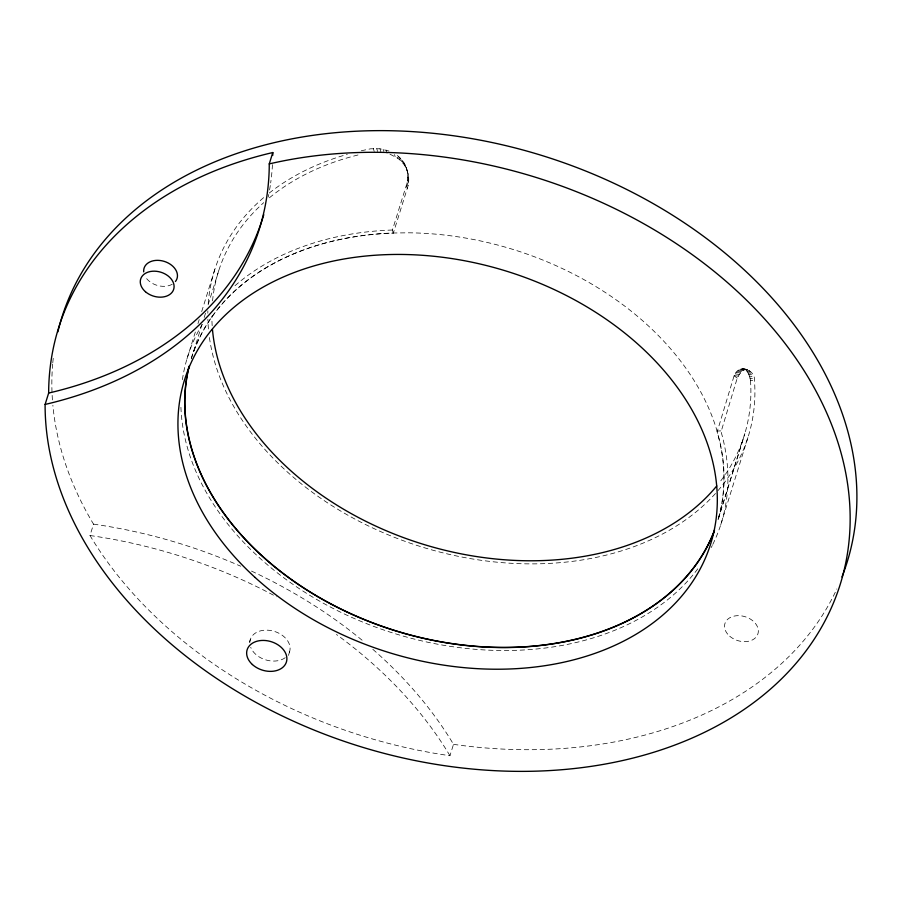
<?xml version="1.0" encoding="UTF-8"?>
<svg xmlns="http://www.w3.org/2000/svg" width="902" height="902" viewBox="0 0 902 902"><rect width="100%" height="100%" fill="white"/><g stroke="black" fill="none" stroke-linecap="round" stroke-linejoin="round"><path stroke-width="0.68" stroke-dasharray="4.51 3.38" d="M393.34 233.111L392.426 230.021L406.34 185.338C410.207 174.458 406.216 161.469 396.553 155.02L397.489 158.121C407.152 164.559 411.132 177.559 407.264 188.428L393.34 233.111L389.844 233.246A275.369 199.421 17.3 0 0 193.028 353.528M372.83 649.316A411.267 297.829 17.3 0 1 451.023 740.249L453.503 744.33L449.951 755.707L444.438 754.895A411.267 297.829 17.3 0 1 92.466 539.599L89.986 535.517L93.537 524.141L92.861 523.036A411.267 297.829 17.3 0 1 52.868 405.28M186.951 358.951L195.666 330.955M197.966 323.592L199.207 319.59M201.698 311.585L214.992 268.931M191.303 358.816L202.093 324.156M204.179 317.493L205.622 312.836M208.114 304.831L218.904 270.172M249.482 642.247L250.282 639.676M288.46 655.404L289.666 651.548M718.184 519.067A275.369 199.421 17.3 0 0 717.146 431.889L734.093 375.784C738.546 363.28 756.079 369.549 754.568 381.738A279.485 202.398 17.3 0 1 717.902 490.722M712.783 544.425A279.485 202.398 17.3 0 0 721.07 431.765L737.193 378.265C739.212 374.341 742.154 369.065 747.239 369.335M718.274 518.853L744.849 433.535M718.071 519.507L743.823 436.861M720.754 524.75L748.784 434.73M388.987 151.029L379.945 148.774L370.745 148.796A279.485 202.398 17.3 0 0 359.943 151.096M392.426 230.021L388.886 230.157A279.485 202.398 17.3 0 0 233.483 287.05M716.887 431.032L720.811 430.897M742.053 368.771L748.31 369.64M740.925 368.986L745.007 369.516M743.169 368.805L749.325 370.192M739.775 369.459L743.868 369.989M745.266 369.662L750.295 371.004M738.637 370.192L742.729 370.722M746.247 370.474L747.149 371.534L751.208 372.052M737.486 371.173L741.591 371.703M747.149 371.534L747.995 372.83L752.031 373.349M736.348 372.413L740.463 372.943M747.995 372.83L748.75 374.364L752.787 374.894M735.254 373.902L739.358 374.431M748.75 374.364L749.427 376.134L753.463 376.664M734.172 375.627L738.298 376.157M749.427 376.134L750.002 378.13L754.038 378.66M734.093 375.784L737.261 378.118M750.002 378.13L750.475 380.34L754.5 380.858M93.537 524.141L99.051 524.953A411.267 297.829 17.3 0 1 240.687 566.208M89.986 535.517L95.511 536.329A411.267 297.829 17.3 0 1 276.497 596.786M453.503 744.33L455.003 744.556A411.267 297.829 17.3 0 0 836.853 588.927M389.923 154.141L397.489 158.121M449.951 755.707L447.482 751.625A411.267 297.829 17.3 0 0 336.446 634.467M406.125 167.152L407.839 172.654M407.433 172.068L408.369 175.157M405.099 164.818L406.035 167.907M407.727 174.638L408.651 177.728M403.848 162.608L404.772 165.697M407.749 177.254L408.685 180.355M402.348 160.5L403.284 163.589M407.535 179.926L408.459 183.016M400.635 158.526L401.559 161.627M407.061 182.621L407.986 185.711M398.695 156.7L399.631 159.789M406.34 185.338L407.264 188.428M394.524 154.546L395.155 156.61M386.124 150.07L387.059 153.182M383.102 149.315L383.722 151.389M379.945 148.774L380.881 151.897M376.664 148.435L377.6 151.57M373.27 148.323L374.217 151.468M750.475 380.34L750.554 381.32A275.369 199.421 17.3 0 1 719.007 483.134M52.429 399.913A411.267 297.829 17.3 0 1 52.666 364.115M52.79 362.807A411.267 297.829 17.3 0 1 53.319 357.587M191.325 358.105A275.55 199.545 17.3 0 1 392.55 233.009L409.158 232.806A275.55 199.545 17.3 0 1 716.887 430.434L720.247 443.468A275.55 199.545 17.3 0 1 718.229 519.563M712.264 545.485A279.485 202.398 17.3 0 1 711.182 547.593M697.787 568.835A279.485 202.398 17.3 0 1 392.144 632.764A279.485 202.398 17.3 0 1 180.851 404.694M182.396 379.686A279.485 202.398 17.3 0 1 202.228 324.438M715.478 493.484A279.485 202.398 17.3 0 1 421.459 546.849A279.485 202.398 17.3 0 1 209.241 336.243M208.43 328.937A279.485 202.398 17.3 0 1 207.877 319.24M207.821 313.219A279.485 202.398 17.3 0 1 207.866 310.818M208.227 303.658A279.485 202.398 17.3 0 1 265.267 196.264M269.224 193.062A279.485 202.398 17.3 0 1 347.281 154.366M212.173 325.712A275.369 199.421 17.3 0 1 211.846 316.185M212.545 300.885A275.369 199.421 17.3 0 1 263.722 202.657M269.405 197.786A275.369 199.421 17.3 0 1 359.627 154.58M249.854 642.461A20.566 14.894 17.3 0 1 274.152 631.321A20.566 14.894 17.3 0 1 288.527 654.119M285.212 657.705A20.566 14.894 17.3 0 1 265.797 659.903A20.566 14.894 17.3 0 1 250.711 647.298M251.511 571.101A411.267 297.829 17.3 0 1 363.619 641.469M272.46 164.626A411.267 297.829 17.3 0 1 270.679 182.903M270.296 185.496A411.267 297.829 17.3 0 1 268.988 193.22M268.74 194.494A411.267 297.829 17.3 0 1 268.221 197.053M172.237 284.231A17.273 12.504 17.3 0 1 144.895 275.933M729.718 636.214A17.273 12.504 17.3 0 0 757.849 634.05A17.273 12.504 17.3 0 0 736.754 615.716A17.273 12.504 17.3 0 0 729.718 636.214"/><path stroke-width="1.35" d="M45.111 404.434L45.1 405.573A411.267 297.829 17.3 0 0 508.897 771.221A411.267 297.829 17.3 0 0 831.689 424.853A411.267 297.829 17.3 0 0 270.611 163.589L269.258 163.905L269.224 168.076A411.267 297.829 17.3 0 1 50.05 403.262L45.111 404.434L48.652 393.058L48.697 388.897A411.267 297.829 17.3 0 1 267.871 153.712L272.799 152.539L272.776 155.313M269.258 163.905L272.799 152.539M48.652 393.058L53.59 391.885A411.267 297.829 17.3 0 0 263.779 214.699M57.852 331.902A411.267 297.829 17.3 0 1 543.455 155.978A411.267 297.829 17.3 0 1 841.961 576.942M714.192 531.447A275.55 199.545 17.3 0 1 393.937 630.34A275.55 199.545 17.3 0 1 189.07 366.144M714.531 530.083A275.369 199.421 17.3 0 1 396.125 630.893A275.369 199.421 17.3 0 1 188.8 368.005M716.752 485.941A275.369 199.421 17.3 0 1 422.35 544.007A275.369 199.421 17.3 0 1 212.455 329.298M143.7 271.874A17.273 12.504 17.3 0 1 164.108 261.343A17.273 12.504 17.3 0 1 175.439 281.503M255.108 577.472A275.55 199.545 17.3 0 0 707.45 553.106A275.55 199.545 17.3 0 0 380.317 254.916A275.55 199.545 17.3 0 0 255.108 577.472M252.391 664.526A20.566 14.894 17.3 0 0 286.159 662.722A20.566 14.894 17.3 0 0 261.76 640.454A20.566 14.894 17.3 0 0 252.391 664.526M145.459 291.729A17.273 12.504 17.3 0 0 173.601 289.553A17.273 12.504 17.3 0 0 152.506 271.231A17.273 12.504 17.3 0 0 145.459 291.729"/></g></svg>
